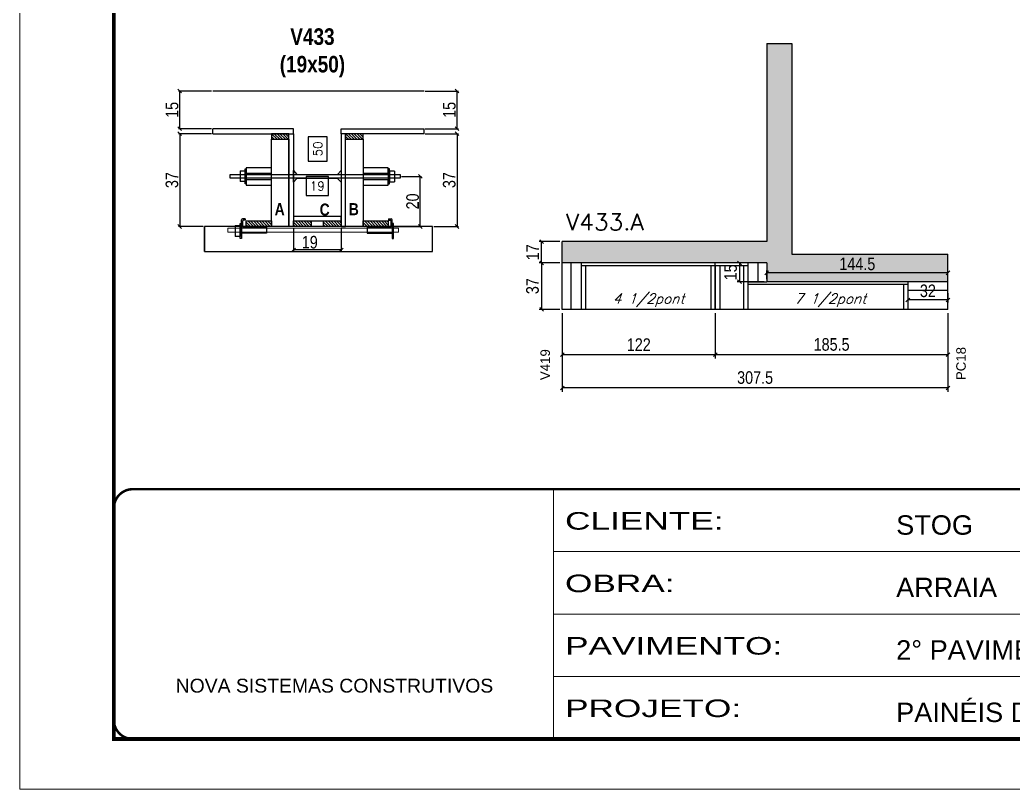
# Model space of a CAD drawing. Extents: x -3394 to 16474, y -5031 to 14397.
# Drawn here: x 9027 to 9819, y 4158 to 4772 of the extents above; entities that cross this region are included whole.
import ezdxf

# ---------------------------------------------------------------- set-up
doc = ezdxf.new("R2010")
doc.units = 0
doc.linetypes.add('CONTINUO', pattern=[0])
doc.linetypes.add('DASHED', pattern=[0.75, 0.5, -0.25])
doc.layers.get('0').update_dxf_attribs({"linetype": 'CONTINUOUS'})
doc.layers.get('Defpoints').update_dxf_attribs({"linetype": 'CONTINUOUS'})
for name, color, linetype in [('1HACHURA MADEIRAS', 1, 'CONTINUOUS'), ('barrote', 251, 'CONTINUOUS'), ('COTA', 241, 'CONTINUOUS'), ('Cota Seção (2x)', 4, 'CONTINUOUS'), ('detalhes', 4, 'CONTINUOUS'), ('NOMENCLATURA', 7, 'CONTINUOUS'), ('Painéis', 200, 'CONTINUOUS'), ('presilha', 1, 'CONTINUOUS'), ('SARR_2.2x10', 60, 'CONTINUOUS'), ('SARR_2.2x7', 40, 'CONTINUOUS'), ('SARR_3.5x7', 81, 'CONTINUOUS'), ('texto', 7, 'CONTINUOUS'), ('Tubo de PVC', 51, 'CONTINUOUS')]:
    doc.layers.add(name, color=color, linetype=linetype)
for name, color, linetype, lineweight in [('CONCRETO', 251, 'CONTINUOUS', 25), ('Folhas', 255, 'CONTINUOUS', 9), ('SARRAFO DE PRESSAO', 251, 'DASHED', 9), ('SCO-___-LAJ', 2, 'CONTINUOUS', 0), ('Texto Seção', 7, 'CONTINUOUS', 15)]:
    doc.layers.add(name, color=color, linetype=linetype, lineweight=lineweight)
doc.styles.add('ARIAL', font='arial.ttf')
doc.styles.add('COTA TECNICA', font='techl___.ttf', dxfattribs={"height": 10})
doc.styles.add('COTA TECNICA 2X', font='techl___.ttf', dxfattribs={"height": 10})
doc.styles.add('REGUA-120', font='ROMANS.shx', dxfattribs={"height": 15})
doc.styles.add('ROMANS', font='romans.shx')
doc.styles.add('TECNICA', font='techb___.ttf', dxfattribs={"height": 10})
doc.styles.add('Tecnologia', font='')
doc.styles.get('Tecnologia').set_extended_font_data('Forgotten Futurist')
doc.dimstyles.new('Cota Seção interna', dxfattribs={"dimtxt": 7, "dimasz": 6, "dimexe": 0.18, "dimexo": 2, "dimgap": -4, "dimtad": 3, "dimdec": 1, "dimlfac": 0.5, "dimzin": 12, "dimdsep": 46, "dimtxsty": 'ROMANS', "dimblk": 'ARCHTICK', "dimcen": 0.09, "dimse1": 1, "dimse2": 1, "dimsd1": 1, "dimsd2": 1, "dimclrd": 180, "dimclre": 5, "dimclrt": 1, "dimadec": 0, "dimazin": 3, "dimtfac": 1, "dimtdec": 1, "dimtofl": 0, "dimtmove": 0, "dimatfit": 3, "dimldrblk": 'ARCHTICK', "dimfxl": 1, "dimtolj": 1, "dimtzin": 0, "dimarcsym": 0})
doc.dimstyles.new('PAINEL', dxfattribs={"dimtxt": 10, "dimasz": 3, "dimexe": 3, "dimexo": 3, "dimgap": 3, "dimtad": 1, "dimdec": 1, "dimzin": 12, "dimdsep": 46, "dimtxsty": 'COTA TECNICA', "dimblk1": 'OBLIQUE', "dimblk2": 'OBLIQUE', "dimsah": 1, "dimcen": 0.9, "dimclrd": 4, "dimclre": 4, "dimclrt": 240, "dimadec": 1, "dimazin": 3, "dimtfac": 1, "dimtdec": 1, "dimtmove": 0, "dimatfit": 3, "dimfxl": 1, "dimtolj": 1, "dimtzin": 12, "dimarcsym": 0})
doc.dimstyles.new('SECAO', dxfattribs={"dimscale": 0.333333, "dimtxt": 5, "dimasz": 9, "dimexe": 3, "dimexo": 3, "dimgap": 3, "dimtad": 1, "dimdec": 1, "dimlfac": 0.5, "dimzin": 12, "dimdsep": 46, "dimtxsty": 'COTA TECNICA 2X', "dimblk1": 'OBLIQUE', "dimblk2": 'OBLIQUE', "dimsah": 1, "dimcen": 0.9, "dimclrd": 4, "dimclre": 4, "dimclrt": 240, "dimadec": 1, "dimazin": 3, "dimtfac": 1, "dimtdec": 1, "dimtmove": 0, "dimatfit": 3, "dimfxl": 1, "dimtolj": 1, "dimtzin": 12, "dimarcsym": 0})

# ---------------------------------------------------------------- blocks, each defined once
blk = doc.blocks.new('9999999999')
at = {"color": 30, "linetype": 'CONTINUO'}
for p, q in [((98564.56, 34230.21), (98564.56, 34429.45)), ((98564.56, 34379.64), (99583.98, 34379.64)), ((98564.56, 34329.83), (99487.98, 34329.83)), ((98564.56, 34280.02), (99487.98, 34280.02))]:
    blk.add_line(p, q, dxfattribs=at)
at = {"color": 30, "linetype": 'CONTINUO', "const_width": 2}
blk.add_lwpolyline([(99583.98, 34230.21), (99583.98, 34414.45, 0.414214), (99568.98, 34429.45), (98228.98, 34429.45, 0.414214), (98213.98, 34414.45), (98213.98, 34245.21, 0.414214), (98228.98, 34230.21), (99583.98, 34230.21)], format="xyb", dxfattribs=at)
at = {"layer": 'Folhas'}
blk.add_lwpolyline([(98138.98, 34190.21), (99623.98, 34190.21), (99623.98, 35240.21), (98138.98, 35240.21)], close=True, dxfattribs=at)
at = {"layer": 'Folhas', "color": 30, "const_width": 3}
blk.add_lwpolyline([(98213.98, 34230.21), (99583.98, 34230.21), (99583.98, 35200.21), (98213.98, 35200.21)], close=True, dxfattribs=at)
at = {"color": 7, "linetype": 'Continuous', "ltscale": 5, "style": 'ARIAL'}
for s, height, p in [('STOG', 15.483, (98837.68, 34393.13)), ('ARRAIA', 15.483, (98837.68, 34343.32)), ('2° PAVIMENTO', 15.4829, (98837.68, 34293.51)), ('NOVA SISTEMAS CONSTRUTIVOS', 11.0592, (98263.19, 34267.21)), ('PAINÉIS DE LAT. VIGAS', 15.4829, (98837.68, 34243.7))]:
    blk.add_text(s, height=height, dxfattribs=at).set_placement(p)
at = {"layer": 'Folhas', "color": 7, "style": 'Tecnologia', "width": 1.5}
for s, p in [('CLIENTE:', (98573.65, 34397.17)), ('OBRA:', (98573.65, 34347.31)), ('PAVIMENTO:', (98573.65, 34297.5)), ('PROJETO:', (98573.65, 34247.69))]:
    blk.add_text(s, height=14, dxfattribs=at).set_placement(p)
blk = doc.blocks.new('_Oblique')
at = {"color": 0, "linetype": 'ByBlock', "lineweight": -2}
blk.add_line((-0.5, -0.5), (0.5, 0.5), dxfattribs=at)
blk = doc.blocks.new('*D1415')
at = {"layer": 'COTA', "color": 4, "lineweight": -2, "transparency": 16777216}
for p, q in [((9245.37, 4605.71), (9245.37, 4587.03)), ((9283.37, 4605.71), (9283.37, 4587.03)), ((9283.37, 4588.03), (9245.37, 4588.03))]:
    blk.add_line(p, q, dxfattribs=at)
at = {"layer": 'Defpoints', "color": 0, "transparency": 16777216}
for p in [(9245.37, 4606.71), (9283.37, 4606.71), (9245.37, 4588.03)]:
    blk.add_point(p, dxfattribs=at)
at = {"layer": 'COTA', "color": 4, "lineweight": -2, "transparency": 16777216, "xscale": 3, "yscale": 3, "zscale": 3, "rotation": 180}
blk.add_blockref('_Oblique', (9245.37, 4588.03), dxfattribs=at)
at = {"layer": 'COTA', "color": 4, "lineweight": -2, "transparency": 16777216, "xscale": 3, "yscale": 3, "zscale": 3}
blk.add_blockref('_Oblique', (9283.37, 4588.03), dxfattribs=at)
at = {"layer": 'COTA', "color": 240, "transparency": 16777216, "insert": (9258.37, 4594.12), "char_height": 10, "attachment_point": 5, "style": 'COTA TECNICA 2X'}
blk.add_mtext('\\A1;19', dxfattribs=at)
blk = doc.blocks.new('PRESILHA METÁLICA 1')
at = {"layer": 'presilha'}
for p, q in [((0, 13), (6, 13)), ((0, 13), (0, 0)), ((6, 15.5), (7.5, 15.5)), ((6, -2.5), (6, 15.5)), ((6, 13), (6, 0)), ((7.5, 10.6), (7.5, 19.9)), ((7.5, 15.5), (7.5, -2.5)), ((12, 21), (8.6, 21)), ((9, 11.6), (9, 18.9)), ((12, 19.5), (9.6, 19.5)), ((12, 21), (12, 19.5)), ((6, 0), (0, 0)), ((37.5, 4.1), (7.5, 4.1)), ((37.5, 11), (9.6, 11)), ((37.5, 11), (37.5, 4.1)), ((7.5, -2.5), (6, -2.5))]:
    blk.add_line(p, q, dxfattribs=at)
for centre, radius, start, end in [((8.6, 19.9), 1.14, 90, 180), ((9.6, 18.9), 0.57, 90, 180), ((9.6, 11.6), 0.57, 180, 270)]:
    blk.add_arc(centre, radius, start, end, dxfattribs=at)
blk = doc.blocks.new('PRESILHA METÁLICA 2')
at = {"layer": 'presilha'}
for p, q in [((-30.8, 13.5), (-30.8, 6.6)), ((-30.8, 13.5), (-2.8, 13.5)), ((-5.2, 23.5), (-5.2, 22)), ((-5.2, 23.5), (-1.9, 23.5)), ((-5.2, 22), (-2.8, 22)), ((-2.2, 14.1), (-2.2, 21.4)), ((0.8, 18), (-0.8, 18)), ((-0.8, 18), (-0.8, 0)), ((-0.8, 14.6), (-0.8, 22.4)), ((0.8, 0), (0.8, 18)), ((-30.8, 6.6), (-0.8, 6.6)), ((-0.8, 0), (0.8, 0))]:
    blk.add_line(p, q, dxfattribs=at)
for centre, radius, start, end in [((-2.8, 21.4), 0.57, 0, 90), ((-2.8, 14.1), 0.57, 270, 0), ((-1.9, 22.4), 1.14, 0, 90)]:
    blk.add_arc(centre, radius, start, end, dxfattribs=at)
blk = doc.blocks.new('*D1416')
at = {"layer": 'COTA', "color": 4, "lineweight": -2, "transparency": 16777216}
for p, q in [((9180.07, 4680.71), (9153.71, 4680.71)), ((9154.71, 4680.71), (9154.71, 4606.71)), ((9173.31, 4606.71), (9153.71, 4606.71))]:
    blk.add_line(p, q, dxfattribs=at)
at = {"layer": 'Defpoints', "color": 0, "transparency": 16777216}
for p in [(9181.07, 4680.71), (9154.71, 4606.71), (9174.31, 4606.71)]:
    blk.add_point(p, dxfattribs=at)
at = {"layer": 'COTA', "color": 4, "lineweight": -2, "transparency": 16777216, "xscale": 3, "yscale": 3, "zscale": 3}
for p, rotation in [((9154.71, 4680.71), 90), ((9154.71, 4606.71), 270)]:
    blk.add_blockref('_Oblique', p, dxfattribs=dict(at, rotation=rotation))
at = {"layer": 'COTA', "color": 240, "transparency": 16777216, "insert": (9148.5, 4643.71), "char_height": 10, "attachment_point": 5, "rotation": 90, "style": 'COTA TECNICA 2X'}
blk.add_mtext('\\A1;37', dxfattribs=at)
blk = doc.blocks.new('*D1417')
at = {"layer": 'Cota Seção (2x)', "color": 180, "lineweight": -2, "transparency": 16777216}
for p, q in [((9272.21, 4678.26), (9257.21, 4678.26)), ((9257.21, 4678.26), (9257.21, 4658.93)), ((9272.21, 4658.93), (9272.21, 4678.26)), ((9257.21, 4658.93), (9272.21, 4658.93))]:
    blk.add_line(p, q, dxfattribs=at)
at = {"layer": 'Defpoints', "color": 0, "transparency": 16777216}
for p in [(9276.21, 4714.71), (9283.37, 4714.71), (9275.95, 4614.71)]:
    blk.add_point(p, dxfattribs=at)
at = {"layer": 'Cota Seção (2x)', "color": 1, "transparency": 16777216, "insert": (9264.71, 4668.6), "char_height": 7, "attachment_point": 5, "rotation": 90, "style": 'ROMANS'}
blk.add_mtext('\\A1;50', dxfattribs=at)
blk = doc.blocks.new('_ArchTick')
at = {"color": 0, "linetype": 'ByBlock', "const_width": 0.15}
blk.add_lwpolyline([(-0.5, -0.5), (0.5, 0.5)], dxfattribs=at)
blk = doc.blocks.new('*D1418')
at = {"layer": 'COTA', "color": 4, "lineweight": -2, "transparency": 16777216}
for p, q in [((9180.07, 4714.71), (9153.71, 4714.71)), ((9154.71, 4684.71), (9154.71, 4714.71)), ((9180.07, 4684.71), (9153.71, 4684.71))]:
    blk.add_line(p, q, dxfattribs=at)
at = {"layer": 'Defpoints', "color": 0, "transparency": 16777216}
for p in [(9154.71, 4714.71), (9181.07, 4714.71), (9181.07, 4684.71)]:
    blk.add_point(p, dxfattribs=at)
at = {"layer": 'COTA', "color": 4, "lineweight": -2, "transparency": 16777216, "xscale": 3, "yscale": 3, "zscale": 3}
for p, rotation in [((9154.71, 4714.71), 90), ((9154.71, 4684.71), 270)]:
    blk.add_blockref('_Oblique', p, dxfattribs=dict(at, rotation=rotation))
at = {"layer": 'COTA', "color": 240, "transparency": 16777216, "insert": (9148.61, 4699.71), "char_height": 10, "attachment_point": 5, "rotation": 90, "style": 'COTA TECNICA 2X'}
blk.add_mtext('\\A1;15', dxfattribs=at)
blk = doc.blocks.new('*D1419')
at = {"layer": 'COTA', "color": 4, "lineweight": -2, "transparency": 16777216}
for p, q in [((9350.47, 4680.71), (9376.83, 4680.71)), ((9375.83, 4680.71), (9375.83, 4606.71)), ((9357.23, 4606.71), (9376.83, 4606.71))]:
    blk.add_line(p, q, dxfattribs=at)
at = {"layer": 'Defpoints', "color": 0, "transparency": 16777216}
for p in [(9349.47, 4680.71), (9356.23, 4606.71), (9375.83, 4606.71)]:
    blk.add_point(p, dxfattribs=at)
at = {"layer": 'COTA', "color": 4, "lineweight": -2, "transparency": 16777216, "xscale": 3, "yscale": 3, "zscale": 3}
for p, rotation in [((9375.83, 4680.71), 90), ((9375.83, 4606.71), 270)]:
    blk.add_blockref('_Oblique', p, dxfattribs=dict(at, rotation=rotation))
at = {"layer": 'COTA', "color": 240, "transparency": 16777216, "insert": (9369.61, 4643.71), "char_height": 10, "attachment_point": 5, "rotation": 90, "style": 'COTA TECNICA 2X'}
blk.add_mtext('\\A1;37', dxfattribs=at)
blk = doc.blocks.new('*D1420')
at = {"layer": 'COTA', "color": 4, "lineweight": -2, "transparency": 16777216}
for p, q in [((9350.47, 4714.71), (9376.83, 4714.71)), ((9375.83, 4684.71), (9375.83, 4714.71)), ((9350.47, 4684.71), (9376.83, 4684.71))]:
    blk.add_line(p, q, dxfattribs=at)
at = {"layer": 'Defpoints', "color": 0, "transparency": 16777216}
for p in [(9349.47, 4714.71), (9375.83, 4714.71), (9349.47, 4684.71)]:
    blk.add_point(p, dxfattribs=at)
at = {"layer": 'COTA', "color": 4, "lineweight": -2, "transparency": 16777216, "xscale": 3, "yscale": 3, "zscale": 3}
for p, rotation in [((9375.83, 4714.71), 90), ((9375.83, 4684.71), 270)]:
    blk.add_blockref('_Oblique', p, dxfattribs=dict(at, rotation=rotation))
at = {"layer": 'COTA', "color": 240, "transparency": 16777216, "insert": (9369.72, 4699.71), "char_height": 10, "attachment_point": 5, "rotation": 90, "style": 'COTA TECNICA 2X'}
blk.add_mtext('\\A1;15', dxfattribs=at)
blk = doc.blocks.new('*D1624')
at = {"layer": 'Cota Seção (2x)', "color": 180, "lineweight": -2, "transparency": 16777216}
for p, q in [((9273.37, 4646.48), (9255.37, 4646.48)), ((9255.37, 4646.48), (9255.37, 4631.48)), ((9273.37, 4631.48), (9273.37, 4646.48)), ((9255.37, 4631.48), (9273.37, 4631.48))]:
    blk.add_line(p, q, dxfattribs=at)
at = {"layer": 'Defpoints', "color": 0, "transparency": 16777216}
for p in [(9283.37, 4627.48), (9245.37, 4614.71), (9283.37, 4614.71)]:
    blk.add_point(p, dxfattribs=at)
at = {"layer": 'Cota Seção (2x)', "color": 1, "transparency": 16777216, "insert": (9264.37, 4638.98), "char_height": 7, "attachment_point": 5, "style": 'ROMANS'}
blk.add_mtext('\\A1;19', dxfattribs=at)
blk = doc.blocks.new('*D1421')
at = {"layer": 'COTA', "color": 4, "lineweight": -2, "transparency": 16777216}
for p, q in [((9331.45, 4646.71), (9347.5, 4646.71)), ((9346.5, 4606.71), (9346.5, 4646.71)), ((9321.97, 4606.71), (9347.5, 4606.71))]:
    blk.add_line(p, q, dxfattribs=at)
at = {"layer": 'Defpoints', "color": 0, "transparency": 16777216}
for p in [(9330.45, 4646.71), (9346.5, 4646.71), (9320.97, 4606.71)]:
    blk.add_point(p, dxfattribs=at)
at = {"layer": 'COTA', "color": 4, "lineweight": -2, "transparency": 16777216, "xscale": 3, "yscale": 3, "zscale": 3}
for p, rotation in [((9346.5, 4646.71), 90), ((9346.5, 4606.71), 270)]:
    blk.add_blockref('_Oblique', p, dxfattribs=dict(at, rotation=rotation))
at = {"layer": 'COTA', "color": 240, "transparency": 16777216, "insert": (9340.4, 4626.71), "char_height": 10, "attachment_point": 5, "rotation": 90, "style": 'COTA TECNICA 2X'}
blk.add_mtext('\\A1;20', dxfattribs=at)
blk = doc.blocks.new('*D1422')
at = {"layer": 'COTA', "color": 4, "linetype": 'ByBlock', "lineweight": -2, "transparency": 16777216}
for p, q in [((9581.69, 4537.63), (9581.69, 4501.44)), ((9767.19, 4537.63), (9767.19, 4501.44)), ((9767.19, 4504.44), (9581.69, 4504.44))]:
    blk.add_line(p, q, dxfattribs=at)
at = {"layer": 'Defpoints', "color": 0, "linetype": 'ByBlock', "transparency": 16777216}
for p in [(9581.69, 4540.63), (9767.19, 4540.63), (9581.69, 4504.44)]:
    blk.add_point(p, dxfattribs=at)
at = {"layer": 'COTA', "color": 4, "linetype": 'ByBlock', "lineweight": -2, "transparency": 16777216, "xscale": 3, "yscale": 3, "zscale": 3, "rotation": 180}
blk.add_blockref('_Oblique', (9581.69, 4504.44), dxfattribs=at)
at = {"layer": 'COTA', "color": 4, "linetype": 'ByBlock', "lineweight": -2, "transparency": 16777216, "xscale": 3, "yscale": 3, "zscale": 3}
blk.add_blockref('_Oblique', (9767.19, 4504.44), dxfattribs=at)
at = {"layer": 'COTA', "color": 240, "linetype": 'ByBlock', "transparency": 16777216, "insert": (9674.44, 4512.58), "char_height": 10, "attachment_point": 5, "style": 'COTA TECNICA'}
blk.add_mtext('\\A1;185.5', dxfattribs=at)
blk = doc.blocks.new('*D1423')
at = {"layer": 'COTA', "color": 4, "linetype": 'ByBlock', "lineweight": -2, "transparency": 16777216}
for p, q in [((9459.69, 4537.63), (9459.69, 4501.44)), ((9581.69, 4537.63), (9581.69, 4501.44)), ((9581.69, 4504.44), (9459.69, 4504.44))]:
    blk.add_line(p, q, dxfattribs=at)
at = {"layer": 'Defpoints', "color": 0, "linetype": 'ByBlock', "transparency": 16777216}
for p in [(9459.69, 4540.63), (9581.69, 4540.63), (9459.69, 4504.44)]:
    blk.add_point(p, dxfattribs=at)
at = {"layer": 'COTA', "color": 4, "linetype": 'ByBlock', "lineweight": -2, "transparency": 16777216, "xscale": 3, "yscale": 3, "zscale": 3, "rotation": 180}
blk.add_blockref('_Oblique', (9459.69, 4504.44), dxfattribs=at)
at = {"layer": 'COTA', "color": 4, "linetype": 'ByBlock', "lineweight": -2, "transparency": 16777216, "xscale": 3, "yscale": 3, "zscale": 3}
blk.add_blockref('_Oblique', (9581.69, 4504.44), dxfattribs=at)
at = {"layer": 'COTA', "color": 240, "linetype": 'ByBlock', "transparency": 16777216, "insert": (9520.69, 4512.5), "char_height": 10, "attachment_point": 5, "style": 'COTA TECNICA'}
blk.add_mtext('\\A1;122', dxfattribs=at)
blk = doc.blocks.new('*D1625')
at = {"layer": 'COTA', "color": 4, "linetype": 'ByBlock', "lineweight": -2, "transparency": 16777216}
for p, q in [((9459.69, 4537.63), (9459.69, 4474.94)), ((9767.19, 4537.63), (9767.19, 4474.94)), ((9767.19, 4477.94), (9459.69, 4477.94))]:
    blk.add_line(p, q, dxfattribs=at)
at = {"layer": 'Defpoints', "color": 0, "linetype": 'ByBlock', "transparency": 16777216}
for p in [(9459.69, 4540.63), (9767.19, 4540.63), (9459.69, 4477.94)]:
    blk.add_point(p, dxfattribs=at)
at = {"layer": 'COTA', "color": 4, "linetype": 'ByBlock', "lineweight": -2, "transparency": 16777216, "xscale": 3, "yscale": 3, "zscale": 3, "rotation": 180}
blk.add_blockref('_Oblique', (9459.69, 4477.94), dxfattribs=at)
at = {"layer": 'COTA', "color": 4, "linetype": 'ByBlock', "lineweight": -2, "transparency": 16777216, "xscale": 3, "yscale": 3, "zscale": 3}
blk.add_blockref('_Oblique', (9767.19, 4477.94), dxfattribs=at)
at = {"layer": 'COTA', "color": 240, "linetype": 'ByBlock', "transparency": 16777216, "insert": (9613.44, 4486.16), "char_height": 10, "attachment_point": 5, "style": 'COTA TECNICA'}
blk.add_mtext('\\A1;307.5', dxfattribs=at)
blk = doc.blocks.new('*D1424')
at = {"layer": 'COTA', "color": 4, "linetype": 'Continuous', "lineweight": -2, "transparency": 16777216}
for p, q in [((9735.19, 4553.63), (9735.19, 4546.13)), ((9767.19, 4548.13), (9735.19, 4548.13)), ((9767.19, 4553.63), (9767.19, 4546.13))]:
    blk.add_line(p, q, dxfattribs=at)
at = {"layer": 'Defpoints', "color": 0, "linetype": 'Continuous', "transparency": 16777216}
for p in [(9735.19, 4555.63), (9767.19, 4555.63), (9735.19, 4548.13)]:
    blk.add_point(p, dxfattribs=at)
at = {"layer": 'COTA', "color": 4, "linetype": 'Continuous', "lineweight": -2, "transparency": 16777216, "xscale": 3, "yscale": 3, "zscale": 3, "rotation": 180}
blk.add_blockref('_Oblique', (9735.19, 4548.13), dxfattribs=at)
at = {"layer": 'COTA', "color": 4, "linetype": 'Continuous', "lineweight": -2, "transparency": 16777216, "xscale": 3, "yscale": 3, "zscale": 3}
blk.add_blockref('_Oblique', (9767.19, 4548.13), dxfattribs=at)
at = {"layer": 'COTA', "color": 240, "linetype": 'Continuous', "transparency": 16777216, "insert": (9751.19, 4555.34), "char_height": 10, "attachment_point": 5, "style": 'COTA TECNICA'}
blk.add_mtext('\\A1;32', dxfattribs=at)
blk = doc.blocks.new('*D1438')
at = {"layer": 'COTA', "color": 4, "linetype": 'Continuous', "lineweight": -2, "transparency": 16777216}
for p, q in [((9457.69, 4577.63), (9441.22, 4577.63)), ((9443.22, 4577.63), (9443.22, 4540.63)), ((9457.69, 4540.63), (9441.22, 4540.63))]:
    blk.add_line(p, q, dxfattribs=at)
at = {"layer": 'Defpoints', "color": 0, "linetype": 'Continuous', "transparency": 16777216}
for p in [(9459.69, 4577.63), (9443.22, 4540.63), (9459.69, 4540.63)]:
    blk.add_point(p, dxfattribs=at)
at = {"layer": 'COTA', "color": 4, "linetype": 'Continuous', "lineweight": -2, "transparency": 16777216, "xscale": 3, "yscale": 3, "zscale": 3}
for p, rotation in [((9443.22, 4577.63), 90), ((9443.22, 4540.63), 270)]:
    blk.add_blockref('_Oblique', p, dxfattribs=dict(at, rotation=rotation))
at = {"layer": 'COTA', "color": 240, "linetype": 'Continuous', "transparency": 16777216, "insert": (9436, 4559.13), "char_height": 10, "attachment_point": 5, "rotation": 90, "style": 'COTA TECNICA'}
blk.add_mtext('\\A1;37', dxfattribs=at)
blk = doc.blocks.new('*D1439')
at = {"layer": 'COTA', "color": 4, "linetype": 'Continuous', "lineweight": -2, "transparency": 16777216}
for p, q in [((9457.69, 4594.63), (9441.22, 4594.63)), ((9443.22, 4577.63), (9443.22, 4594.63)), ((9457.69, 4577.63), (9441.22, 4577.63))]:
    blk.add_line(p, q, dxfattribs=at)
at = {"layer": 'Defpoints', "color": 0, "linetype": 'Continuous', "transparency": 16777216}
for p in [(9443.22, 4594.63), (9459.69, 4594.63), (9459.69, 4577.63)]:
    blk.add_point(p, dxfattribs=at)
at = {"layer": 'COTA', "color": 4, "linetype": 'Continuous', "lineweight": -2, "transparency": 16777216, "xscale": 3, "yscale": 3, "zscale": 3}
for p, rotation in [((9443.22, 4594.63), 90), ((9443.22, 4577.63), 270)]:
    blk.add_blockref('_Oblique', p, dxfattribs=dict(at, rotation=rotation))
at = {"layer": 'COTA', "color": 240, "linetype": 'Continuous', "transparency": 16777216, "insert": (9436.14, 4586.13), "char_height": 10, "attachment_point": 5, "rotation": 90, "style": 'COTA TECNICA'}
blk.add_mtext('\\A1;17', dxfattribs=at)
blk = doc.blocks.new('*D1446')
at = {"layer": 'COTA', "color": 4, "linetype": 'Continuous', "lineweight": -2, "transparency": 16777216}
for p, q in [((9620.69, 4577.63), (9599.04, 4577.63)), ((9601.04, 4577.63), (9601.04, 4562.63)), ((9620.69, 4562.63), (9599.04, 4562.63))]:
    blk.add_line(p, q, dxfattribs=at)
at = {"layer": 'Defpoints', "color": 0, "linetype": 'Continuous', "transparency": 16777216}
for p in [(9622.69, 4577.63), (9601.04, 4562.63), (9622.69, 4562.63)]:
    blk.add_point(p, dxfattribs=at)
at = {"layer": 'COTA', "color": 4, "linetype": 'Continuous', "lineweight": -2, "transparency": 16777216, "xscale": 3, "yscale": 3, "zscale": 3}
for p, rotation in [((9601.04, 4577.63), 90), ((9601.04, 4562.63), 270)]:
    blk.add_blockref('_Oblique', p, dxfattribs=dict(at, rotation=rotation))
at = {"layer": 'COTA', "color": 240, "linetype": 'Continuous', "transparency": 16777216, "insert": (9593.93, 4570.13), "char_height": 10, "attachment_point": 5, "rotation": 90, "style": 'COTA TECNICA'}
blk.add_mtext('\\A1;15', dxfattribs=at)
blk = doc.blocks.new('*D1447')
at = {"layer": 'COTA', "color": 4, "linetype": 'Continuous', "lineweight": -2, "transparency": 16777216}
for p, q in [((9622.69, 4564.63), (9622.69, 4571.72)), ((9767.19, 4569.72), (9622.69, 4569.72)), ((9767.19, 4564.63), (9767.19, 4571.72))]:
    blk.add_line(p, q, dxfattribs=at)
at = {"layer": 'Defpoints', "color": 0, "linetype": 'Continuous', "transparency": 16777216}
for p in [(9622.69, 4569.72), (9622.69, 4562.63), (9767.19, 4562.63)]:
    blk.add_point(p, dxfattribs=at)
at = {"layer": 'COTA', "color": 4, "linetype": 'Continuous', "lineweight": -2, "transparency": 16777216, "xscale": 3, "yscale": 3, "zscale": 3, "rotation": 180}
blk.add_blockref('_Oblique', (9622.69, 4569.72), dxfattribs=at)
at = {"layer": 'COTA', "color": 4, "linetype": 'Continuous', "lineweight": -2, "transparency": 16777216, "xscale": 3, "yscale": 3, "zscale": 3}
blk.add_blockref('_Oblique', (9767.19, 4569.72), dxfattribs=at)
at = {"layer": 'COTA', "color": 240, "linetype": 'Continuous', "transparency": 16777216, "insert": (9694.94, 4576.83), "char_height": 10, "attachment_point": 5, "style": 'COTA TECNICA'}
blk.add_mtext('\\A1;144.5', dxfattribs=at)

msp = doc.modelspace()

# ---------------------------------------------------------------- hatches: boundary and pattern name
at = {"layer": 'COTA', "linetype": 'Continuous'}
h = msp.add_hatch(dxfattribs=at)
h.set_pattern_fill('AR-CONC', color=256, scale=0.05)
h.set_pattern_definition([(50, (1576.4666, -6013.198), (9.1092334, -0.7969543), [0.9525, -10.4775]), (355, (1576.467, -6013.198), (-1.762171, 9.552842), [0.762, -8.382029]), (100.451445, (1577.226, -6013.264), (7.3470624, 8.7558876), [0.8095004, -8.904512]), (46.1842, (1576.467, -6010.658), (13.553952, -2.102116), [1.42875, -15.71625]), (96.63556, (1577.596, -6010.833), (11.870207, 12.371306), [1.214251, -13.35678]), (351.18415, (1576.467, -6010.658), (11.870207, 12.371306), [1.142998, -12.572987]), (21, (1577.7366, -6011.293), (7.5807196, -5.11326), [0.9525, -10.4775]), (326, (1577.737, -6011.293), (3.0901014, 9.209398), [0.762, -8.382]), (71.451445, (1578.368, -6011.719), (10.670821, 4.0961384), [0.8095004, -8.904497]), (37.5, (1576.4666, -6013.198), (0.1544302, 4.22775194), [0, -8.2804, 0, -8.509, 0, -8.41375]), (7.5, (1576.4666, -6013.198), (3.3409831, 5.0090287), [0, -4.8514, 0, -8.0899, 0, -3.20675]), (327.5, (1573.6345, -6013.198), (6.7795298, -0.2864372), [0, -3.175, 0, -9.906, 0, -13.1445]), (317.5, (1572.3645, -6013.198), (7.406459, 1.2713246), [0, -4.1275, 0, -6.5786, 0, -9.3345])])
h.paths.add_polyline_path([(9642.69, 4752.63), (9622.69, 4752.63), (9622.69, 4594.63), (9459.69, 4594.63), (9459.69, 4577.63), (9622.69, 4577.63), (9622.69, 4562.63), (9767.19, 4562.63), (9767.19, 4584.63), (9642.69, 4584.63)])
at = {"layer": 'SARR_2.2x10'}
h = msp.add_hatch(dxfattribs=at)
h.set_pattern_fill('ANSI31', color=256, scale=0.5, angle=90)
h.set_pattern_definition([(135, (42305.5903, -118905.4635), (-1.122532015, -1.122532015), [])])
h.paths.add_polyline_path([(9207.77, 4611.11), (9207.77, 4606.71), (9227.77, 4606.71), (9227.77, 4611.11)])
h = msp.add_hatch(dxfattribs=at)
h.set_pattern_fill('ANSI31', color=256, scale=0.5, angle=90)
h.set_pattern_definition([(135, (42418.7903, -118905.4635), (-1.122532015, -1.122532015), [])])
h.paths.add_polyline_path([(9300.97, 4611.11), (9300.97, 4606.71), (9320.97, 4606.71), (9320.97, 4611.11)])
at = {"layer": 'SARR_2.2x7'}
h = msp.add_hatch(dxfattribs=at)
h.set_pattern_fill('ANSI31', color=256, scale=0.5, angle=90)
h.set_pattern_definition([(135, (42250.3903, -118835.8635), (-1.122532015, -1.122532015), [])])
h.paths.add_polyline_path([(9227.77, 4680.71), (9227.77, 4676.31), (9241.77, 4676.31), (9241.77, 4680.71)])
h = msp.add_hatch(dxfattribs=at)
h.set_pattern_fill('ANSI31', color=256, scale=0.5, angle=90)
h.set_pattern_definition([(135, (42309.5903, -118835.8635), (-1.122532015, -1.122532015), [])])
h.paths.add_polyline_path([(9286.97, 4680.71), (9286.97, 4676.31), (9300.97, 4676.31), (9300.97, 4680.71)])
h = msp.add_hatch(dxfattribs=at)
h.set_pattern_fill('ANSI31', color=256, scale=0.5, angle=90)
h.set_pattern_definition([(135, (42433.1903, -118905.4635), (-1.122532015, -1.122532015), [])])
h.paths.add_polyline_path([(9245.37, 4611.11), (9245.37, 4606.71), (9259.37, 4606.71), (9259.37, 4611.11)])
h = msp.add_hatch(dxfattribs=at)
h.set_pattern_fill('ANSI31', color=256, scale=0.5, angle=90)
h.set_pattern_definition([(135, (42457.1903, -118905.4635), (-1.122532015, -1.122532015), [])])
h.paths.add_polyline_path([(9269.37, 4611.11), (9269.37, 4606.71), (9283.37, 4606.71), (9283.37, 4611.11)])

# ---------------------------------------------------------------- linework, layer by layer
at = {"layer": '1HACHURA MADEIRAS', "elevation": 0}
for points in [[(9227.77, 4653.62), (9207.77, 4653.62), (9207.77, 4649.22), (9227.77, 4649.22)], [(9320.97, 4653.62), (9300.97, 4653.62), (9300.97, 4649.22), (9320.97, 4649.22)], [(9227.77, 4644.02), (9207.77, 4644.02), (9207.77, 4639.62), (9227.77, 4639.62)], [(9320.97, 4644.02), (9300.97, 4644.02), (9300.97, 4639.62), (9320.97, 4639.62)]]:
    msp.add_lwpolyline(points, close=True, dxfattribs=at)
at = {"layer": 'barrote', "elevation": 0}
msp.add_lwpolyline([(9174.31, 4586.71), (9356.23, 4586.71), (9356.23, 4606.71), (9174.31, 4606.71)], close=True, dxfattribs=at)
at = {"layer": 'CONCRETO', "linetype": 'Continuous'}
msp.add_line((9349.47, 4714.71), (9181.07, 4714.71), dxfattribs=at)
at = {"layer": 'COTA', "linetype": 'Continuous'}
for p, q in [((9622.69, 4752.63), (9622.69, 4594.63)), ((9622.69, 4752.63), (9642.69, 4752.63)), ((9642.69, 4752.63), (9642.69, 4584.63)), ((9622.69, 4594.63), (9459.69, 4594.63)), ((9459.69, 4577.63), (9459.69, 4594.63)), ((9642.69, 4584.63), (9767.19, 4584.63)), ((9767.19, 4562.63), (9767.19, 4584.63))]:
    msp.add_line(p, q, dxfattribs=at)
at = {"layer": 'detalhes', "color": 250}
msp.add_line((9174.31, 4586.71), (9174.31, 4606.71), dxfattribs=at)
at = {"layer": 'Painéis', "linetype": 'Continuous'}
for p, q in [((9181.07, 4680.71), (9181.07, 4684.71)), ((9349.47, 4680.71), (9349.47, 4684.71)), ((9622.69, 4577.63), (9622.69, 4562.63))]:
    msp.add_line(p, q, dxfattribs=at)
at = {"layer": 'Painéis', "linetype": 'ByBlock'}
for p, q in [((9622.69, 4577.63), (9459.69, 4577.63)), ((9459.69, 4540.63), (9459.69, 4577.63)), ((9581.69, 4540.63), (9581.69, 4577.63)), ((9767.19, 4562.63), (9622.69, 4562.63)), ((9767.19, 4540.63), (9767.19, 4562.63)), ((9767.19, 4540.63), (9459.69, 4540.63))]:
    msp.add_line(p, q, dxfattribs=at)
at = {"layer": 'Painéis', "linetype": 'Continuous', "elevation": 0}
for points in [[(9181.07, 4680.71), (9245.37, 4680.71), (9245.37, 4684.71), (9181.07, 4684.71)], [(9349.47, 4680.71), (9283.37, 4680.71), (9283.37, 4684.71), (9349.47, 4684.71)]]:
    msp.add_lwpolyline(points, dxfattribs=at)
for points in [[(9241.77, 4606.71), (9241.77, 4680.71), (9245.37, 4680.71), (9245.37, 4606.71)], [(9286.97, 4606.71), (9286.97, 4680.71), (9283.37, 4680.71), (9283.37, 4606.71)], [(9283.37, 4614.71), (9245.37, 4614.71), (9245.37, 4611.11), (9283.37, 4611.11)]]:
    msp.add_lwpolyline(points, close=True, dxfattribs=at)
at = {"layer": 'presilha'}
for p, q in [((9202.77, 4651.14), (9206.77, 4651.14)), ((9202.77, 4651.14), (9202.77, 4642.47)), ((9206.77, 4652.81), (9207.77, 4652.81)), ((9206.77, 4640.81), (9206.77, 4652.81)), ((9206.77, 4651.14), (9206.77, 4642.47)), ((9207.77, 4652.81), (9207.77, 4640.81)), ((9321.97, 4652.62, 0), (9320.97, 4652.62, 0)), ((9320.97, 4652.62, 0), (9320.97, 4640.62, 0)), ((9321.97, 4640.62, 0), (9321.97, 4652.62, 0)), ((9325.97, 4650.95, 0), (9321.97, 4650.95, 0)), ((9321.97, 4650.95, 0), (9321.97, 4642.28, 0)), ((9325.97, 4650.95, 0), (9325.97, 4642.28, 0)), ((9206.77, 4642.47), (9202.77, 4642.47)), ((9321.97, 4642.28, 0), (9325.97, 4642.28, 0)), ((9207.77, 4640.81), (9206.77, 4640.81)), ((9320.97, 4640.62, 0), (9321.97, 4640.62, 0))]:
    msp.add_line(p, q, dxfattribs=at)
at = {"layer": 'presilha', "elevation": 0}
msp.add_lwpolyline([(9194.99, 4648.21), (9330.45, 4648.21), (9330.45, 4645.21), (9194.99, 4645.21)], close=True, dxfattribs=at)
at = {"layer": 'SARR_2.2x10', "elevation": 0}
for points in [[(9207.77, 4611.11), (9227.77, 4611.11), (9227.77, 4606.71), (9207.77, 4606.71)], [(9300.97, 4611.11), (9320.97, 4611.11), (9320.97, 4606.71), (9300.97, 4606.71)]]:
    msp.add_lwpolyline(points, close=True, dxfattribs=at)
at = {"layer": 'SARR_2.2x7', "linetype": 'Continuous'}
for p, q in [((9466.69, 4540.63), (9466.69, 4577.63)), ((9615.69, 4577.63), (9615.69, 4562.63)), ((9581.69, 4575.43), (9474.69, 4575.43)), ((9607.69, 4575.43), (9581.69, 4575.43)), ((9607.69, 4562.63), (9622.69, 4562.63)), ((9735.19, 4560.43), (9607.69, 4560.43)), ((9767.19, 4555.63), (9735.19, 4555.63))]:
    msp.add_line(p, q, dxfattribs=at)
at = {"layer": 'SARR_2.2x7', "elevation": 0}
for points in [[(9241.77, 4680.71), (9227.77, 4680.71), (9227.77, 4676.31), (9241.77, 4676.31)], [(9300.97, 4680.71), (9286.97, 4680.71), (9286.97, 4676.31), (9300.97, 4676.31)], [(9245.37, 4611.11), (9259.37, 4611.11), (9259.37, 4606.71), (9245.37, 4606.71)], [(9269.37, 4611.11), (9283.37, 4611.11), (9283.37, 4606.71), (9269.37, 4606.71)]]:
    msp.add_lwpolyline(points, close=True, dxfattribs=at)
at = {"layer": 'SARR_3.5x7'}
for p, q in [((9474.69, 4577.63), (9474.69, 4540.63)), ((9607.69, 4577.63), (9607.69, 4540.63)), ((9478.19, 4575.43), (9478.19, 4540.63)), ((9578.19, 4575.43), (9578.19, 4540.63)), ((9581.69, 4575.43), (9581.69, 4540.63)), ((9585.19, 4575.43), (9585.19, 4540.63)), ((9604.19, 4575.43), (9604.19, 4540.63)), ((9735.19, 4562.63), (9735.19, 4540.63)), ((9731.69, 4560.43), (9731.69, 4540.63)), ((9478.19, 4540.63), (9474.69, 4540.63)), ((9581.69, 4540.63), (9578.19, 4540.63)), ((9585.19, 4540.63), (9581.69, 4540.63)), ((9735.19, 4540.63), (9731.69, 4540.63))]:
    msp.add_line(p, q, dxfattribs=at)
at = {"layer": 'SARR_3.5x7', "elevation": 0}
for points in [[(9227.77, 4676.31), (9241.77, 4676.31), (9241.77, 4606.71), (9227.77, 4606.71)], [(9286.97, 4676.31), (9300.97, 4676.31), (9300.97, 4606.71), (9286.97, 4606.71)]]:
    msp.add_lwpolyline(points, close=True, dxfattribs=at)
at = {"layer": 'SCO-___-LAJ', "color": 1, "elevation": 0}
msp.add_lwpolyline([(9192.91, 4605.37), (9329.08, 4605.37), (9329.08, 4602.17), (9192.91, 4602.17)], close=True, dxfattribs=at)
at = {"layer": 'Tubo de PVC', "elevation": 0}
msp.add_lwpolyline([(9283.37, 4651.45), (9283.37, 4641.96), (9280.57, 4645.11), (9248.17, 4645.11), (9245.37, 4641.96), (9245.37, 4651.45), (9248.17, 4648.3), (9280.57, 4648.3)], close=True, dxfattribs=at)

# ---------------------------------------------------------------- block references
at = {"layer": 'presilha', "xscale": 0.6666666666666666, "yscale": 0.6666666666666666, "zscale": 0.6666666666666666}
for name, p in [('PRESILHA METÁLICA 1', (9198.9, 4598.74)), ('PRESILHA METÁLICA 2', (9324.65, 4597.07))]:
    msp.add_blockref(name, p, dxfattribs=at)
at = {"layer": 'SARRAFO DE PRESSAO', "color": 6, "linetype": 'ByBlock'}
msp.add_blockref('9999999999', (-89111.77, -30032.25), dxfattribs=at)

# ---------------------------------------------------------------- texts
at = {"layer": 'detalhes', "style": 'TECNICA'}
for s, p in [('A', (9230.39, 4615.73)), ('C', (9266.28, 4615.41)), ('B', (9289.52, 4615.73))]:
    msp.add_text(s, height=9.6, dxfattribs=at).set_placement(p)
at = {"layer": 'NOMENCLATURA', "linetype": 'Continuous', "style": 'ARIAL'}
for s, p in [('V419', (9449.83, 4484.17)), ('PC18', (9781.39, 4484.17))]:
    msp.add_text(s, height=7.567, rotation=90, dxfattribs=at).set_placement(p)
at = {"layer": 'NOMENCLATURA', "insert": (9260.48, 4764.78), "char_height": 13.2, "attachment_point": 2, "style": 'TECNICA'}
msp.add_mtext_dynamic_manual_height_columns('V433\\P(19x50)', width=13.2, gutter_width=1, heights=[0], dxfattribs=at)
at = {"layer": 'texto', "color": 2, "char_height": 8, "attachment_point": 5, "style": 'ROMANS'}
for s, insert in [('{\\Q19;\\C256;4 1/2pont}', (9528.47, 4547.85)), ('{\\Q19;\\C256;7 1/2pont}', (9673.44, 4547.85))]:
    msp.add_mtext(s, dxfattribs=dict(at, insert=insert))
at = {"layer": 'Texto Seção', "style": 'REGUA-120', "width": 1.05}
msp.add_text('V433.A', height=13, dxfattribs=at).set_placement((9462.69, 4603.82))

# ---------------------------------------------------------------- dimensions: what is measured, and where the dimension line sits
at = {"layer": 'COTA'}
for base, p1, p2, angle, picture, middle in [((9154.71, 4714.71), (9181.07, 4684.71), (9181.07, 4714.71), 90, '*D1418', (9154.71, 4699.71)), ((9375.83, 4714.71), (9349.47, 4684.71), (9349.47, 4714.71), 90, '*D1420', (9375.83, 4699.71)), ((9245.37, 4588.03, 0), (9283.37, 4606.71), (9245.37, 4606.71), 180, '*D1415', (9258.37, 4588.03, 0))]:
    dim = msp.add_linear_dim(base=base, p1=p1, p2=p2, angle=angle, dimstyle='SECAO', dxfattribs=at)
    dim.commit()
    dim.dimension.update_dxf_attribs({"geometry": picture, "text_midpoint": middle, "dimtype": 160})
for base, p1, p2, picture, middle in [((9154.71, 4606.71), (9181.07, 4680.71), (9174.31, 4606.71), '*D1416', (9148.5, 4643.71)), ((9375.83, 4606.71), (9349.47, 4680.71), (9356.23, 4606.71), '*D1419', (9369.61, 4643.71)), ((9346.5, 4646.71), (9320.97, 4606.71), (9330.45, 4646.71), '*D1421', (9340.4, 4626.71))]:
    dim = msp.add_linear_dim(base=base, p1=p1, p2=p2, angle=90, dimstyle='SECAO', dxfattribs=at)
    dim.commit()
    dim.dimension.update_dxf_attribs({"geometry": picture, "text_midpoint": middle})
at = {"layer": 'COTA', "linetype": 'Continuous'}
for base, p1, p2, picture, middle in [((9443.22, 4594.63), (9459.69, 4577.63), (9459.69, 4594.63), '*D1439', (9436.14, 4586.13)), ((9443.22, 4540.63), (9459.69, 4577.63), (9459.69, 4540.63), '*D1438', (9436, 4559.13)), ((9601.04, 4562.63), (9622.69, 4577.63), (9622.69, 4562.63), '*D1446', (9593.93, 4570.13))]:
    dim = msp.add_linear_dim(base=base, p1=p1, p2=p2, angle=90, dimstyle='PAINEL', override={"dimexe": 2, "dimexo": 2, "dimgap": 2, "dimadec": 8, "dimtix": 1, "dimatfit": 2, "dimldrblk": 'Oblique'}, dxfattribs=at)
    dim.commit()
    dim.dimension.update_dxf_attribs({"geometry": picture, "text_midpoint": middle})
for base, p1, p2, picture, middle in [((9622.69, 4569.72), (9767.19, 4562.63), (9622.69, 4562.63), '*D1447', (9694.94, 4576.83)), ((9735.19, 4548.13), (9767.19, 4555.63), (9735.19, 4555.63), '*D1424', (9751.19, 4555.34))]:
    dim = msp.add_linear_dim(base=base, p1=p1, p2=p2, dimstyle='PAINEL', override={"dimexe": 2, "dimexo": 2, "dimgap": 2, "dimadec": 8, "dimtix": 1, "dimatfit": 2, "dimldrblk": 'Oblique'}, dxfattribs=at)
    dim.commit()
    dim.dimension.update_dxf_attribs({"geometry": picture, "text_midpoint": middle})
at = {"layer": 'COTA', "linetype": 'ByBlock'}
dim = msp.add_linear_dim(base=(9459.69, 4504.44), p1=(9581.69, 4540.63), p2=(9459.69, 4540.63), angle=180, dimstyle='PAINEL', override={"dimtmove": 1}, dxfattribs=at)
dim.commit()
dim.dimension.update_dxf_attribs({"geometry": '*D1423', "text_midpoint": (9520.69, 4512.5)})
for base, p2, picture, middle in [((9459.69, 4477.94), (9459.69, 4540.63), '*D1625', (9613.44, 4486.16)), ((9581.69, 4504.44), (9581.69, 4540.63), '*D1422', (9674.44, 4512.58))]:
    dim = msp.add_linear_dim(base=base, p1=(9767.19, 4540.63), p2=p2, angle=180, dimstyle='PAINEL', dxfattribs=at)
    dim.commit()
    dim.dimension.update_dxf_attribs({"geometry": picture, "text_midpoint": middle})
at = {"layer": 'Cota Seção (2x)'}
dim = msp.add_linear_dim(base=(9276.21, 4714.71), p1=(9275.95, 4614.71), p2=(9283.37, 4714.71), angle=90, dimstyle='Cota Seção interna', dxfattribs=at)
dim.commit()
dim.dimension.update_dxf_attribs({"geometry": '*D1417', "text_midpoint": (9276.21, 4668.6), "dimtype": 160})
dim = msp.add_linear_dim(base=(9283.37, 4627.48), p1=(9245.37, 4614.71), p2=(9283.37, 4614.71), dimstyle='Cota Seção interna', dxfattribs=at)
dim.commit()
dim.dimension.update_dxf_attribs({"geometry": '*D1624', "text_midpoint": (9264.37, 4638.98)})

doc.saveas('drawing.dxf')
